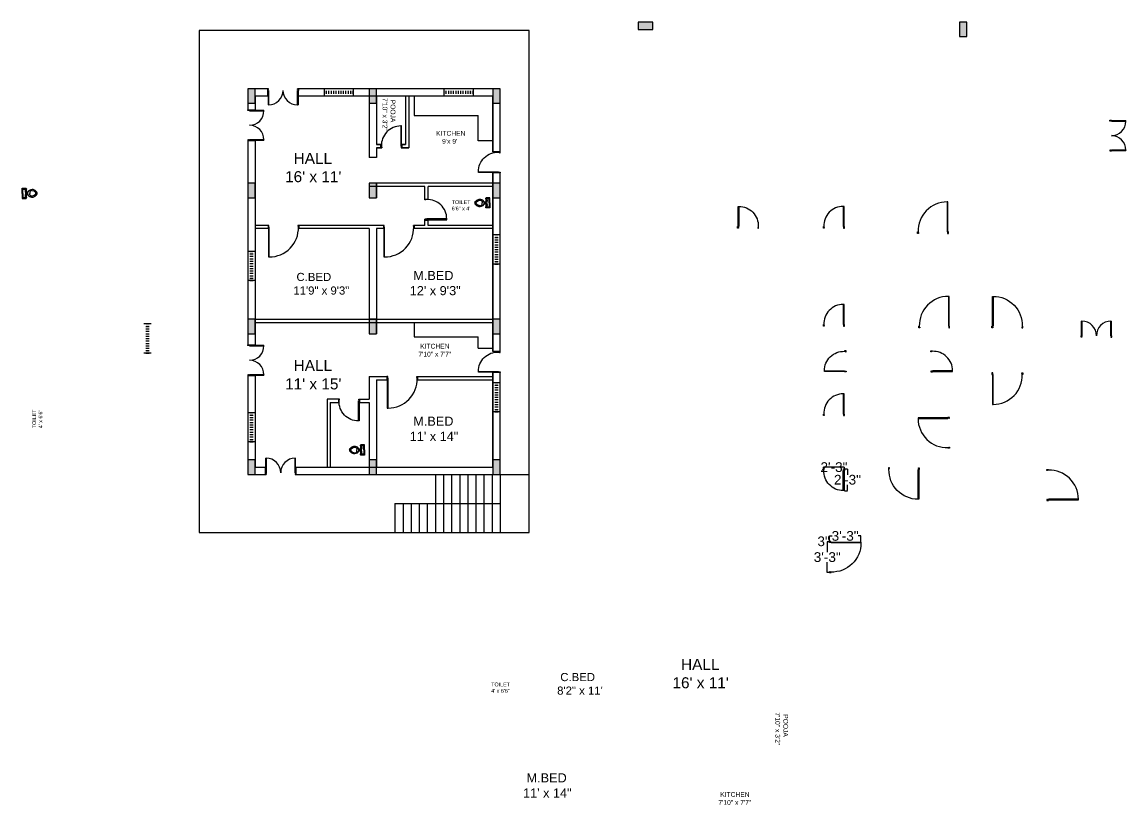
# Model space of a CAD drawing. Header units: inches. Extents: x -7493 to 22571, y -4428 to 5732.
# Drawn here: x -779 to 586, y -664 to 304 of the extents above; entities that cross this region are included whole.
import ezdxf

# ---------------------------------------------------------------- set-up
doc = ezdxf.new("R2010")
doc.units = ezdxf.units.IN
doc.header["$MEASUREMENT"] = 0
doc.styles.get("Standard").update_dxf_attribs({"font": 'arial.ttf'})
doc.dimstyles.get("Standard").update_dxf_attribs({"dimtxt": 12, "dimasz": 0.18, "dimexe": 0, "dimexo": 0.0625, "dimgap": 0.09, "dimtad": 0, "dimtih": 1, "dimtoh": 1, "dimdec": 0, "dimrnd": 3, "dimzin": 3, "dimdsep": 46, "dimlunit": 3, "dimtxsty": 'Standard', "dimcen": 0.09, "dimclrd": 4, "dimclrt": 1, "dimadec": 0, "dimazin": 0, "dimtfac": 1, "dimtdec": 0, "dimtofl": 0, "dimtmove": 0, "dimatfit": 3, "dimfxl": 1, "dimtolj": 1, "dimtzin": 0, "dimarcsym": 0})

# ---------------------------------------------------------------- blocks, each defined once
blk = doc.blocks.new('column')
at = {"true_color": 0x991b1e}
h = blk.add_hatch(color=244, dxfattribs=at)
h.dxf.hatch_style = 1
h.paths.add_polyline_path([(133, 336.4), (124, 336.4), (124, 318.4), (133, 318.4)])
blk.add_lwpolyline([(133, 318.4), (133, 336.4), (124, 336.4), (124, 318.4)], close=True)
blk = doc.blocks.new('2')
at = {"color": 4}
for p, q in [((5142.7, -693.2), (5124.7, -693.2)), ((5124.7, -693.7), (5124.7, -693.2)), ((5142.7, -693.7), (5124.7, -693.7)), ((5144.7, -692.7), (5142.7, -692.7)), ((5142.7, -692.7), (5142.7, -693.2)), ((5142.7, -693.2), (5143.7, -693.2)), ((5143.7, -693.2), (5143.7, -693.7)), ((5143.7, -693.7), (5144.7, -693.7)), ((5144.7, -693.7), (5144.7, -692.7)), ((5142.7, -729.6), (5124.7, -729.6)), ((5124.7, -729.6), (5124.7, -730.2)), ((5142.7, -730.2), (5124.7, -730.2)), ((5142.7, -730.7), (5142.7, -730.2)), ((5142.7, -730.2), (5143.7, -730.2)), ((5142.7, -730.2), (5143.2, -730.2)), ((5144.7, -730.7), (5142.7, -730.7)), ((5143.7, -730.2), (5143.7, -729.7)), ((5143.7, -729.7), (5144.7, -729.7)), ((5144.7, -729.7), (5144.7, -730.7))]:
    blk.add_line(p, q, dxfattribs=at)
for points in [[(5124.7, -693.7), (5142.7, -693.7), (5142.7, -693.2), (5124.7, -693.2)], [(5124.7, -729.6), (5142.7, -729.6), (5142.7, -730.2), (5124.7, -730.2)]]:
    blk.add_lwpolyline(points, dxfattribs=at)
for centre, start, end in [((5142.7, -693.7), 180, 270), ((5142.7, -729.6), 90, 180)]:
    blk.add_arc(centre, 18, start, end, dxfattribs=at)
blk = doc.blocks.new('4')
at = {"color": 4}
for p, q in [((5454.5, -549.1), (5454.5, -547.1)), ((5454.5, -547.1), (5455, -547.1)), ((5455.5, -549.1), (5454.5, -549.1)), ((5455, -547.1), (5455, -548.1)), ((5455, -548.1), (5455.5, -548.1)), ((5455.5, -548.1), (5455.5, -549.1)), ((5480, -548.1), (5479.5, -548.1)), ((5479.5, -548.1), (5479.5, -549.1)), ((5479.5, -549.1), (5480.5, -549.1)), ((5480.5, -547.1), (5480, -547.1)), ((5480, -547.1), (5480, -548.1)), ((5480.5, -549.1), (5480.5, -547.1))]:
    blk.add_line(p, q, dxfattribs=at)
blk.add_lwpolyline([(5480, -547.1), (5480, -522.1), (5479, -522.1), (5479, -547.1)], close=True, dxfattribs=at)
blk.add_arc((5479, -546.1), 24, 89.9502, 182.388, dxfattribs=at)
blk = doc.blocks.new('new block')
at = {"color": 4}
for p, q in [((5074.4, -488.4), (5072.4, -488.4)), ((5072.4, -488.4), (5072.4, -488.9)), ((5072.4, -488.9), (5073.4, -488.9)), ((5073.4, -488.9), (5073.4, -489.4)), ((5073.4, -489.4), (5074.4, -489.4)), ((5074.4, -489.4), (5074.4, -488.4)), ((5072.4, -526.4), (5072.4, -525.9)), ((5072.4, -525.9), (5073.4, -525.9)), ((5074.4, -526.4), (5072.4, -526.4)), ((5073.4, -525.9), (5073.4, -525.4)), ((5073.4, -525.4), (5074.4, -525.4)), ((5074.4, -525.4), (5074.4, -526.4))]:
    blk.add_line(p, q, dxfattribs=at)
blk.add_lwpolyline([(5072.4, -488.9), (5035.4, -488.9), (5035.4, -489.9), (5072.4, -489.9)], close=True, dxfattribs=at)
blk.add_arc((5071.4, -489.9), 36, 179.9779, 271.5918, dxfattribs=at)
blk = doc.blocks.new('A$C73EC25F1')
for p, q in [((0.25, 0.739), (0, 0.739)), ((0, 0.739), (0.001, 0.549)), ((0.001, 0.549), (0.027, 0.52)), ((0.014, 0.742), (0.014, 0.559)), ((0.014, 0.559), (0.015, 0.552)), ((0.015, 0.552), (0.019, 0.546)), ((0.102, 0.557), (0.031, 0.533)), ((0.25, 0.702), (0.048, 0.702)), ((0.048, 0.702), (0.048, 0.594)), ((0.048, 0.594), (0.065, 0.586)), ((0.073, 0.588), (0.065, 0.586)), ((0.163, 0.596), (0.073, 0.588)), ((0.178, 0.556), (0.102, 0.557)), ((0.25, 0.575), (0.163, 0.596)), ((0.249, 0.532), (0.178, 0.556)), ((0.25, 0.739), (0.5, 0.739)), ((0.25, 0.702), (0.453, 0.702)), ((0.258, 0.578), (0.25, 0.575)), ((0.322, 0.556), (0.251, 0.532)), ((0.346, 0.597), (0.258, 0.578)), ((0.398, 0.557), (0.322, 0.556)), ((0.436, 0.586), (0.346, 0.597)), ((0.47, 0.533), (0.398, 0.557)), ((0.453, 0.594), (0.436, 0.586)), ((0.453, 0.702), (0.453, 0.594)), ((0.5, 0.549), (0.473, 0.52)), ((0.482, 0.546), (0.486, 0.552)), ((0.486, 0.552), (0.487, 0.559)), ((0.487, 0.742), (0.487, 0.559)), ((0.487, 0.559), (0.487, 0.559)), ((0.5, 0.739), (0.5, 0.549)), ((0.019, 0.546), (0.031, 0.533)), ((0.019, 0.546), (0.019, 0.546)), ((0.03, 0.521), (0.027, 0.52)), ((0.102, 0.545), (0.03, 0.521)), ((0.179, 0.544), (0.102, 0.545)), ((0.11, 0.396), (0.192, 0.454)), ((0.113, 0.288), (0.148, 0.335)), ((0.117, 0.237), (0.113, 0.288)), ((0.148, 0.15), (0.117, 0.237)), ((0.148, 0.335), (0.182, 0.354)), ((0.192, 0.082), (0.148, 0.15)), ((0.25, 0.519), (0.179, 0.544)), ((0.182, 0.354), (0.237, 0.361)), ((0.198, 0.506), (0.19, 0.474)), ((0.19, 0.474), (0.192, 0.454)), ((0.192, 0.454), (0.309, 0.454)), ((0.203, 0.075), (0.192, 0.082)), ((0.216, 0.533), (0.198, 0.506)), ((0.204, 0.491), (0.202, 0.488)), ((0.202, 0.488), (0.202, 0.485)), ((0.202, 0.485), (0.204, 0.482)), ((0.203, 0.075), (0.224, 0.063)), ((0.206, 0.494), (0.204, 0.491)), ((0.204, 0.482), (0.206, 0.48)), ((0.209, 0.496), (0.206, 0.494)), ((0.206, 0.48), (0.209, 0.478)), ((0.212, 0.496), (0.209, 0.496)), ((0.209, 0.478), (0.212, 0.478)), ((0.25, 0.496), (0.212, 0.496)), ((0.212, 0.478), (0.25, 0.478)), ((0.224, 0.063), (0.247, 0.058)), ((0.226, 0.454), (0.226, 0.478)), ((0.237, 0.361), (0.25, 0.361)), ((0.247, 0.058), (0.271, 0.061)), ((0.253, 0.52), (0.25, 0.519)), ((0.25, 0.496), (0.288, 0.496)), ((0.288, 0.478), (0.25, 0.478)), ((0.264, 0.361), (0.25, 0.361)), ((0.325, 0.544), (0.253, 0.52)), ((0.319, 0.354), (0.264, 0.361)), ((0.271, 0.061), (0.292, 0.071)), ((0.275, 0.454), (0.275, 0.478)), ((0.298, 0.516), (0.285, 0.533)), ((0.292, 0.496), (0.288, 0.496)), ((0.288, 0.478), (0.292, 0.478)), ((0.295, 0.494), (0.292, 0.496)), ((0.292, 0.478), (0.295, 0.48)), ((0.292, 0.071), (0.299, 0.076)), ((0.297, 0.491), (0.295, 0.494)), ((0.295, 0.48), (0.297, 0.482)), ((0.298, 0.488), (0.297, 0.491)), ((0.297, 0.482), (0.298, 0.485)), ((0.309, 0.486), (0.298, 0.516)), ((0.298, 0.485), (0.298, 0.488)), ((0.299, 0.076), (0.309, 0.082)), ((0.309, 0.454), (0.309, 0.486)), ((0.309, 0.454), (0.391, 0.396)), ((0.309, 0.082), (0.353, 0.15)), ((0.353, 0.335), (0.319, 0.354)), ((0.401, 0.544), (0.325, 0.544)), ((0.388, 0.288), (0.353, 0.335)), ((0.353, 0.15), (0.384, 0.237)), ((0.384, 0.237), (0.388, 0.288)), ((0.473, 0.52), (0.401, 0.544)), ((0.482, 0.546), (0.47, 0.533))]:
    blk.add_line(p, q)
for centre, radius, start, end in [((0.211, 0.203), 0.154, 166.557, 173.0452), ((0.103, 0.217), 0.0446, 174.3642, 199.9942), ((2.434, -0.342), 2.442, 164.6178, 166.2484), ((0.683, 0.443), 0.667, 201.1305, 207.7446), ((0.764, 0.115), 0.711, 161.1022, 164.4404), ((1.21, -0.042), 1.184, 158.3153, 160.9044), ((0.477, 0.338), 0.436, 208.1436, 219.081), ((0.336, 0.224), 0.255, 219.2937, 233.7294), ((0.222, 0.067), 0.061, 233.2861, 254.7689), ((0.273, 0.24), 0.241, 253.7934, 264.6213), ((0.228, 0.24), 0.241, 275.3787, 286.2066), ((0.279, 0.067), 0.061, 285.2311, 306.7139), ((0.164, 0.224), 0.255, 306.2706, 320.7063), ((0.023, 0.338), 0.436, 320.919, 331.8564), ((-0.71, -0.042), 1.184, 19.0956, 21.6847), ((-0.182, 0.443), 0.667, 332.2554, 338.8695), ((-0.263, 0.115), 0.711, 15.5596, 18.8978), ((-1.933, -0.342), 2.442, 13.7516, 15.3822), ((0.29, 0.203), 0.154, 6.9548, 13.443), ((0.398, 0.217), 0.0446, 340.0058, 5.6358)]:
    blk.add_arc(centre, radius, start, end)
blk = doc.blocks.new('*D62')
at = {"color": 0, "lineweight": -2, "transparency": 16777216}
for p, q in [((218.8, -338.6), (218.8, -331.5)), ((257.8, -338.6), (257.8, -331.5))]:
    blk.add_line(p, q, dxfattribs=at)
at = {"color": 4, "lineweight": -2, "transparency": 16777216}
for p, q in [((219, -331.5), (222.3, -331.5)), ((257.7, -331.5), (254.4, -331.5))]:
    blk.add_line(p, q, dxfattribs=at)
at = {"color": 4, "transparency": 16777216}
for points in [[(219, -331.5), (219, -331.6), (218.8, -331.5)], [(257.7, -331.5), (257.7, -331.6), (257.8, -331.5)]]:
    blk.add_solid(points, dxfattribs=at)
at = {"layer": 'Defpoints', "color": 0, "transparency": 16777216}
for p in [(218.8, -338.7), (257.8, -331.5), (257.8, -338.7)]:
    blk.add_point(p, dxfattribs=at)
at = {"color": 1, "transparency": 16777216, "insert": (238.3, -331.5), "char_height": 12, "attachment_point": 5}
blk.add_mtext('\\A1;3\'-3"', dxfattribs=at)
blk = doc.blocks.new('*D63')
at = {"color": 0, "lineweight": -2, "transparency": 16777216}
for p, q in [((218.8, -338.7), (216.2, -338.7)), ((218.8, -376.7), (216.2, -376.7))]:
    blk.add_line(p, q, dxfattribs=at)
at = {"color": 4, "lineweight": -2, "transparency": 16777216}
for p, q in [((216.2, -338.8), (216.2, -351.4)), ((216.2, -376.5), (216.2, -363.9))]:
    blk.add_line(p, q, dxfattribs=at)
at = {"color": 4, "transparency": 16777216}
for points in [[(216.2, -338.8), (216.2, -338.8), (216.2, -338.7)], [(216.2, -376.5), (216.2, -376.5), (216.2, -376.7)]]:
    blk.add_solid(points, dxfattribs=at)
at = {"layer": 'Defpoints', "color": 0, "transparency": 16777216}
for p in [(218.8, -338.7), (216.2, -376.7), (218.8, -376.7)]:
    blk.add_point(p, dxfattribs=at)
at = {"color": 1, "transparency": 16777216, "insert": (216.2, -357.7), "char_height": 12, "attachment_point": 5}
blk.add_mtext('\\A1;3\'-3"', dxfattribs=at)
blk = doc.blocks.new('*D64')
at = {"color": 4, "lineweight": -2, "transparency": 16777216}
for p, q in [((218.8, -338.2), (218.7, -338.2)), ((220.7, -338.2), (219, -338.2))]:
    blk.add_line(p, q, dxfattribs=at)
at = {"color": 0, "lineweight": -2, "transparency": 16777216}
for p, q in [((218.8, -338.6), (218.8, -338.2)), ((220.8, -338.6), (220.8, -338.2))]:
    blk.add_line(p, q, dxfattribs=at)
at = {"color": 4, "transparency": 16777216}
for points in [[(219, -338.2), (219, -338.2), (218.8, -338.2)], [(220.7, -338.2), (220.7, -338.2), (220.8, -338.2)]]:
    blk.add_solid(points, dxfattribs=at)
at = {"layer": 'Defpoints', "color": 0, "transparency": 16777216}
for p in [(218.8, -338.2), (218.8, -338.7), (220.8, -338.7)]:
    blk.add_point(p, dxfattribs=at)
at = {"color": 1, "transparency": 16777216, "insert": (211.7, -338.2), "char_height": 12, "attachment_point": 5}
blk.add_mtext('\\A1;3"', dxfattribs=at)
blk = doc.blocks.new('*D65')
at = {"color": 0, "lineweight": -2, "transparency": 16777216}
for p, q in [((211.5, -248.4), (211.5, -246.4)), ((237.5, -248.4), (237.5, -246.4))]:
    blk.add_line(p, q, dxfattribs=at)
at = {"color": 4, "lineweight": -2, "transparency": 16777216}
blk.add_line((237.3, -246.4), (211.7, -246.4), dxfattribs=at)
at = {"color": 4, "transparency": 16777216}
for points in [[(211.7, -246.4), (211.7, -246.5), (211.5, -246.4)], [(237.3, -246.4), (237.3, -246.5), (237.5, -246.4)]]:
    blk.add_solid(points, dxfattribs=at)
at = {"layer": 'Defpoints', "color": 0, "transparency": 16777216}
for p in [(211.5, -246.4), (211.5, -248.5), (237.5, -248.5)]:
    blk.add_point(p, dxfattribs=at)
at = {"color": 1, "transparency": 16777216, "insert": (224.5, -246.4), "char_height": 12, "attachment_point": 5}
blk.add_mtext('\\A1;2\'-3"', dxfattribs=at)
blk = doc.blocks.new('*D66')
at = {"color": 0, "lineweight": -2, "transparency": 16777216}
for p, q in [((237.6, -248.5), (241.2, -248.5)), ((237.6, -275.5), (241.2, -275.5))]:
    blk.add_line(p, q, dxfattribs=at)
at = {"color": 4, "lineweight": -2, "transparency": 16777216}
for p, q in [((241.2, -248.7), (241.2, -255.8)), ((241.2, -275.3), (241.2, -268.2))]:
    blk.add_line(p, q, dxfattribs=at)
at = {"color": 4, "transparency": 16777216}
for points in [[(241.2, -248.7), (241.2, -248.7), (241.2, -248.5)], [(241.2, -275.3), (241.2, -275.3), (241.2, -275.5)]]:
    blk.add_solid(points, dxfattribs=at)
at = {"layer": 'Defpoints', "color": 0, "transparency": 16777216}
for p in [(237.5, -248.5), (237.5, -275.5), (241.2, -275.5)]:
    blk.add_point(p, dxfattribs=at)
at = {"color": 1, "transparency": 16777216, "insert": (241.2, -262), "char_height": 12, "attachment_point": 5}
blk.add_mtext('\\A1;2\'-3"', dxfattribs=at)

msp = doc.modelspace()

# ---------------------------------------------------------------- hatches: boundary and pattern name
at = {"true_color": 0x991b1e}
h = msp.add_hatch(color=244, dxfattribs=at)
h.dxf.hatch_style = 1
h.paths.add_polyline_path([(388.9, 304.2), (379.9, 304.2), (379.9, 286.2), (388.9, 286.2)])
h = msp.add_hatch(color=244, dxfattribs=at)
h.dxf.hatch_style = 1
h.paths.add_polyline_path([(-491.3, 221.7), (-500.3, 221.7), (-500.3, 203.7), (-491.3, 203.7)])
h = msp.add_hatch(color=2)
h.dxf.hatch_style = 1
h.paths.add_polyline_path([(-402.9, 219.2), (-405.9, 219.2), (-405.9, 215.2), (-402.9, 215.2)])
h.paths.add_polyline_path([(-369.9, 219.2), (-372.9, 219.2), (-372.9, 215.2), (-369.9, 215.2)])
h = msp.add_hatch(color=244, dxfattribs=at)
h.dxf.hatch_style = 1
h.paths.add_polyline_path([(-341.3, 221.7), (-350.3, 221.7), (-350.3, 203.7), (-341.3, 203.7)])
h = msp.add_hatch(color=2)
h.dxf.hatch_style = 1
h.paths.add_polyline_path([(-254.8, 219.2), (-257.8, 219.2), (-257.8, 215.2), (-254.8, 215.2)])
h.paths.add_polyline_path([(-221.8, 219.2), (-224.8, 219.2), (-224.8, 215.2), (-221.8, 215.2)])
h = msp.add_hatch(color=244, dxfattribs=at)
h.dxf.hatch_style = 1
h.paths.add_polyline_path([(-188.3, 221.7), (-197.3, 221.7), (-197.3, 203.7), (-188.3, 203.7)])
h = msp.add_hatch(color=244, dxfattribs=at)
h.dxf.hatch_style = 1
h.paths.add_polyline_path([(-491.3, 104.7), (-500.3, 104.7), (-500.3, 86.7), (-491.3, 86.7)])
h = msp.add_hatch(color=244, dxfattribs=at)
h.dxf.hatch_style = 1
h.paths.add_polyline_path([(-341.3, 104.7), (-350.3, 104.7), (-350.3, 86.7), (-341.3, 86.7)])
h = msp.add_hatch(color=244, dxfattribs=at)
h.dxf.hatch_style = 1
h.paths.add_polyline_path([(-188.3, 104.7), (-197.3, 104.7), (-197.3, 86.7), (-188.3, 86.7)])
h = msp.add_hatch(color=2)
h.dxf.hatch_style = 1
h.paths.add_polyline_path([(-190.8, 37.8), (-190.8, 40.8), (-194.8, 40.8), (-194.8, 37.8)])
h.paths.add_polyline_path([(-190.8, 4.8), (-190.8, 7.8), (-194.8, 7.8), (-194.8, 4.8)])
h = msp.add_hatch(color=2)
h.dxf.hatch_style = 1
h.paths.add_polyline_path([(-493.8, 17.4), (-493.8, 20.4), (-497.8, 20.4), (-497.8, 17.4)])
h.paths.add_polyline_path([(-493.8, -15.6), (-493.8, -12.6), (-497.8, -12.6), (-497.8, -15.6)])
h = msp.add_hatch(color=244, dxfattribs=at)
h.dxf.hatch_style = 1
h.paths.add_polyline_path([(-491.3, -63.3), (-500.3, -63.3), (-500.3, -81.3), (-491.3, -81.3)])
h = msp.add_hatch(color=244, dxfattribs=at)
h.dxf.hatch_style = 1
h.paths.add_polyline_path([(-341.3, -63.3), (-350.3, -63.3), (-350.3, -81.3), (-341.3, -81.3)])
h = msp.add_hatch(color=244, dxfattribs=at)
h.dxf.hatch_style = 1
h.paths.add_polyline_path([(-188.3, -63.3), (-197.3, -63.3), (-197.3, -81.3), (-188.3, -81.3)])
h = msp.add_hatch(color=2)
h.dxf.hatch_style = 1
h.paths.add_polyline_path([(-622.2, -72.3), (-622.2, -69.3), (-626.2, -69.3), (-626.2, -72.3)])
h.paths.add_polyline_path([(-622.2, -105.3), (-622.2, -102.3), (-626.2, -102.3), (-626.2, -105.3)])
h = msp.add_hatch(color=2)
h.dxf.hatch_style = 1
h.paths.add_polyline_path([(-190.8, -144.9), (-190.8, -141.9), (-194.8, -141.9), (-194.8, -144.9)])
h.paths.add_polyline_path([(-190.8, -177.9), (-190.8, -174.9), (-194.8, -174.9), (-194.8, -177.9)])
h = msp.add_hatch(color=2)
h.dxf.hatch_style = 1
h.paths.add_polyline_path([(-493.8, -182), (-493.8, -179), (-497.8, -179), (-497.8, -182)])
h.paths.add_polyline_path([(-493.8, -215), (-493.8, -212), (-497.8, -212), (-497.8, -215)])
h = msp.add_hatch(color=244, dxfattribs=at)
h.dxf.hatch_style = 1
h.paths.add_polyline_path([(-491.3, -237.3), (-500.3, -237.3), (-500.3, -255.3), (-491.3, -255.3)])
h = msp.add_hatch(color=244, dxfattribs=at)
h.dxf.hatch_style = 1
h.paths.add_polyline_path([(-341.3, -237.3), (-350.3, -237.3), (-350.3, -255.3), (-341.3, -255.3)])
h = msp.add_hatch(color=244, dxfattribs=at)
h.dxf.hatch_style = 1
h.paths.add_polyline_path([(-188.3, -237.3), (-197.3, -237.3), (-197.3, -255.3), (-188.3, -255.3)])

# ---------------------------------------------------------------- linework, layer by layer
for p, q in [((-152.3, 293.7), (-560.3, 293.7)), ((-560.3, 293.7), (-560.3, -327.3)), ((-152.3, -327.3), (-152.3, 293.7)), ((-475.8, 221.7), (-475.8, 212.7)), ((-437.8, 221.7), (-437.8, 212.7)), ((-405.9, 221.7), (-405.9, 212.7)), ((-402.9, 215.2), (-402.9, 219.2)), ((-399.9, 215.2), (-399.9, 219.2)), ((-396.9, 215.2), (-396.9, 219.2)), ((-393.9, 215.2), (-393.9, 219.2)), ((-390.9, 215.2), (-390.9, 219.2)), ((-387.9, 215.2), (-387.9, 219.2)), ((-384.9, 215.2), (-384.9, 219.2)), ((-381.9, 215.2), (-381.9, 219.2)), ((-378.9, 215.2), (-378.9, 219.2)), ((-375.9, 215.2), (-375.9, 219.2)), ((-372.9, 215.2), (-372.9, 219.2)), ((-369.9, 221.7), (-369.9, 212.7)), ((-369.9, 215.2), (-369.9, 219.2)), ((-257.8, 221.7), (-257.8, 212.7)), ((-254.8, 215.2), (-254.8, 219.2)), ((-251.8, 215.2), (-251.8, 219.2)), ((-248.8, 215.2), (-248.8, 219.2)), ((-245.8, 215.2), (-245.8, 219.2)), ((-242.8, 215.2), (-242.8, 219.2)), ((-239.8, 215.2), (-239.8, 219.2)), ((-236.8, 215.2), (-236.8, 219.2)), ((-233.8, 215.2), (-233.8, 219.2)), ((-230.8, 215.2), (-230.8, 219.2)), ((-227.8, 215.2), (-227.8, 219.2)), ((-224.8, 215.2), (-224.8, 219.2)), ((-221.8, 221.7), (-221.8, 212.7)), ((-221.8, 215.2), (-221.8, 219.2)), ((-491.3, 212.7), (-491.3, 195.6)), ((-475.8, 212.7), (-491.3, 212.7)), ((-197.3, 212.7), (-437.8, 212.7)), ((-350.3, 212.7), (-350.3, 136.7)), ((-341.3, 212.7), (-341.3, 152.7)), ((-305.3, 212.7), (-305.3, 152.7)), ((-301.3, 212.7), (-301.3, 148.7)), ((-294.7, 212.7), (-294.7, 188.7)), ((-197.3, 143.6), (-197.3, 212.7)), ((-500.3, 195.6), (-491.3, 195.6)), ((-197.3, 203.7), (-197.3, 143.6)), ((-294.7, 188.7), (-215.3, 188.7)), ((-215.3, 157.4), (-215.3, 188.7)), ((-500.3, 157.6), (-491.3, 157.6)), ((-491.3, 157.6), (-491.3, -95.2)), ((-341.3, 152.7), (-335.6, 152.7)), ((-335.6, 152.7), (-341.3, 152.7)), ((-335.6, 148.7), (-335.6, 152.7)), ((-305.3, 152.7), (-309.6, 152.7)), ((-309.6, 152.7), (-305.3, 152.7)), ((-309.6, 148.7), (-309.6, 152.7)), ((-197.3, 157.4), (-215.3, 157.4)), ((-341.3, 136.7), (-350.3, 136.7)), ((-341.3, 148.7), (-341.3, 136.7)), ((-341.3, 148.7), (-334.6, 148.7)), ((-334.6, 148.7), (-341.3, 148.7)), ((-301.3, 148.7), (-310.6, 148.7)), ((-310.6, 148.7), (-301.3, 148.7)), ((-188.3, 143.6), (-197.3, 143.6)), ((-197.3, 117.6), (-197.3, -103.5)), ((-197.3, -103.5), (-197.3, 117.6)), ((-188.3, 117.6), (-197.3, 117.6)), ((-197.3, 104.7), (-350.3, 104.7)), ((-350.3, 104.7), (-350.3, 86.7)), ((-281.3, 100.7), (-350.3, 100.7)), ((-341.3, 104.7), (-341.3, 86.7)), ((-281.3, 84.2), (-281.3, 100.7)), ((-197.3, 100.7), (-277.3, 100.7)), ((-277.3, 85.2), (-277.3, 100.7)), ((-281.3, 85.2), (-277.3, 85.2)), ((-281.3, 52.7), (-281.3, 60.2)), ((-281.3, 59.2), (-277.3, 59.2)), ((-279.3, 59.2), (-277.3, 59.2)), ((-277.3, 52.7), (-277.3, 59.2)), ((-474.3, 52.7), (-491.3, 52.7)), ((-475.3, 48.7), (-491.3, 48.7)), ((-475.3, 52.7), (-475.3, 48.7)), ((-331.6, 52.7), (-438.3, 52.7)), ((-437.3, 52.7), (-437.3, 48.7)), ((-350.3, 48.7), (-437.3, 48.7)), ((-350.3, 48.7), (-350.3, -81.3)), ((-341.3, 48.7), (-341.3, -81.3)), ((-332.6, 48.7), (-341.3, 48.7)), ((-332.6, 52.7), (-332.6, 48.7)), ((-281.3, 52.7), (-295.6, 52.7)), ((-294.6, 52.7), (-294.6, 48.7)), ((-197.3, 48.7), (-294.6, 48.7)), ((-197.3, 52.7), (-277.3, 52.7)), ((-188.3, 40.8), (-197.3, 40.8)), ((-194.8, 37.8), (-190.8, 37.8)), ((-194.8, 34.8), (-190.8, 34.8)), ((-194.8, 31.8), (-190.8, 31.8)), ((-194.8, 28.8), (-190.8, 28.8)), ((-491.3, 20.4), (-500.3, 20.4)), ((-497.8, 17.4), (-493.8, 17.4)), ((-497.8, 14.4), (-493.8, 14.4)), ((-194.8, 25.8), (-190.8, 25.8)), ((-194.8, 22.8), (-190.8, 22.8)), ((-194.8, 19.8), (-190.8, 19.8)), ((-194.8, 16.8), (-190.8, 16.8)), ((-194.8, 13.8), (-190.8, 13.8)), ((-497.8, 11.4), (-493.8, 11.4)), ((-497.8, 8.4), (-493.8, 8.4)), ((-497.8, 5.4), (-493.8, 5.4)), ((-497.8, 2.4), (-493.8, 2.4)), ((-188.3, 4.8), (-197.3, 4.8)), ((-194.8, 10.8), (-190.8, 10.8)), ((-194.8, 7.8), (-190.8, 7.8)), ((-194.8, 4.8), (-190.8, 4.8)), ((-497.8, -0.6), (-493.8, -0.6)), ((-497.8, -3.6), (-493.8, -3.6)), ((-497.8, -6.6), (-493.8, -6.6)), ((-497.8, -9.6), (-493.8, -9.6)), ((-497.8, -12.6), (-493.8, -12.6)), ((-491.3, -15.6), (-500.3, -15.6)), ((-497.8, -15.6), (-493.8, -15.6)), ((-491.3, -63.3), (-197.3, -63.3)), ((-491.3, -67.3), (-197.3, -67.3)), ((-294.7, -67.3), (-294.7, -85.3)), ((-619.7, -69.3), (-628.7, -69.3)), ((-626.2, -72.3), (-622.2, -72.3)), ((-626.2, -75.3), (-622.2, -75.3)), ((-626.2, -78.3), (-622.2, -78.3)), ((-626.2, -81.3), (-622.2, -81.3)), ((-626.2, -84.3), (-622.2, -84.3)), ((-626.2, -87.3), (-622.2, -87.3)), ((-626.2, -90.3), (-622.2, -90.3)), ((-626.2, -93.3), (-622.2, -93.3)), ((-500.3, -95.2), (-491.3, -95.2)), ((-294.7, -85.3), (-215.3, -85.3)), ((-215.3, -99.1), (-215.3, -85.3)), ((-619.7, -105.3), (-628.7, -105.3)), ((-626.2, -96.3), (-622.2, -96.3)), ((-626.2, -99.3), (-622.2, -99.3)), ((-626.2, -102.3), (-622.2, -102.3)), ((-626.2, -105.3), (-622.2, -105.3)), ((-215.3, -99.1), (-197.3, -99.1)), ((-188.3, -103.5), (-197.3, -103.5)), ((-500.3, -133.2), (-491.3, -133.2)), ((-491.3, -133.2), (-491.3, -246.3)), ((-350.3, -134.3), (-327.3, -134.3)), ((-350.3, -134.3), (-350.3, -162.3)), ((-328.3, -134.3), (-328.3, -138.3)), ((-291.3, -134.3), (-197.3, -134.3)), ((-290.3, -134.3), (-290.3, -138.3)), ((-197.3, -246.3), (-197.3, -129.5)), ((-197.3, -129.5), (-197.3, -255.3)), ((-188.3, -129.5), (-197.3, -129.5)), ((-341.3, -138.3), (-328.3, -138.3)), ((-341.3, -138.3), (-341.3, -246.3)), ((-290.3, -138.3), (-197.3, -138.3)), ((-188.3, -141.9), (-197.3, -141.9)), ((-194.8, -144.9), (-190.8, -144.9)), ((-194.8, -147.9), (-190.8, -147.9)), ((-402.3, -162.3), (-402.3, -246.3)), ((-388, -162.3), (-402.3, -162.3)), ((-363, -162.3), (-350.3, -162.3)), ((-362, -162.3), (-362, -166.3)), ((-194.8, -150.9), (-190.8, -150.9)), ((-194.8, -153.9), (-190.8, -153.9)), ((-194.8, -156.9), (-190.8, -156.9)), ((-194.8, -159.9), (-190.8, -159.9)), ((-194.8, -162.9), (-190.8, -162.9)), ((-398.3, -166.3), (-388, -166.3)), ((-398.3, -166.3), (-398.3, -246.3)), ((-388, -164.3), (-388, -166.3)), ((-362, -166.3), (-350.3, -166.3)), ((-350.3, -166.3), (-350.3, -246.3)), ((-194.8, -165.9), (-190.8, -165.9)), ((-194.8, -168.9), (-190.8, -168.9)), ((-194.8, -171.9), (-190.8, -171.9)), ((-194.8, -174.9), (-190.8, -174.9)), ((-491.3, -179), (-500.3, -179)), ((-497.8, -182), (-493.8, -182)), ((-497.8, -185), (-493.8, -185)), ((-497.8, -188), (-493.8, -188)), ((-497.8, -191), (-493.8, -191)), ((-188.3, -177.9), (-197.3, -177.9)), ((-194.8, -177.9), (-190.8, -177.9)), ((-497.8, -194), (-493.8, -194)), ((-497.8, -197), (-493.8, -197)), ((-497.8, -200), (-493.8, -200)), ((-497.8, -203), (-493.8, -203)), ((-491.3, -215), (-500.3, -215)), ((-497.8, -206), (-493.8, -206)), ((-497.8, -209), (-493.8, -209)), ((-497.8, -212), (-493.8, -212)), ((-497.8, -215), (-493.8, -215)), ((-491.3, -246.3), (-478.5, -246.3)), ((-478.5, -255.3), (-478.5, -246.3)), ((-440.5, -246.3), (-197.3, -246.3)), ((-440.5, -255.3), (-440.5, -246.3)), ((-268.3, -255.3), (-268.3, -327.3)), ((-258.3, -255.3), (-258.3, -327.3)), ((-248.3, -255.3), (-248.3, -327.3)), ((-238.3, -255.3), (-238.3, -327.3)), ((-228.3, -255.3), (-228.3, -327.3)), ((-218.3, -255.3), (-218.3, -327.3)), ((-208.3, -255.3), (-208.3, -327.3)), ((-198.3, -255.3), (-198.3, -327.3)), ((-188.3, -255.3), (-152.3, -255.3)), ((-188.3, -255.3), (-188.3, -327.3)), ((-318.3, -291.3), (-188.3, -291.3)), ((-318.3, -291.3), (-318.3, -327.3)), ((-308.3, -291.3), (-308.3, -327.3)), ((-298.3, -291.3), (-298.3, -327.3)), ((-288.3, -291.3), (-288.3, -327.3)), ((-278.3, -291.3), (-278.3, -327.3)), ((-560.3, -327.3), (-152.3, -327.3))]:
    msp.add_line(p, q)
for points in [[(388.9, 286.2), (388.9, 304.2), (379.9, 304.2), (379.9, 286.2)], [(-491.3, 203.7), (-491.3, 221.7), (-500.3, 221.7), (-500.3, 203.7)], [(-341.3, 203.7), (-341.3, 221.7), (-350.3, 221.7), (-350.3, 203.7)], [(-188.3, 203.7), (-188.3, 221.7), (-197.3, 221.7), (-197.3, 203.7)], [(-491.3, 86.7), (-491.3, 104.7), (-500.3, 104.7), (-500.3, 86.7)], [(-341.3, 86.7), (-341.3, 104.7), (-350.3, 104.7), (-350.3, 86.7)], [(-188.3, 86.7), (-188.3, 104.7), (-197.3, 104.7), (-197.3, 86.7)], [(-491.3, -81.3), (-491.3, -63.3), (-500.3, -63.3), (-500.3, -81.3)], [(-341.3, -81.3), (-341.3, -63.3), (-350.3, -63.3), (-350.3, -81.3)], [(-188.3, -81.3), (-188.3, -63.3), (-197.3, -63.3), (-197.3, -81.3)], [(-491.3, -255.3), (-491.3, -237.3), (-500.3, -237.3), (-500.3, -255.3)], [(-341.3, -255.3), (-341.3, -237.3), (-350.3, -237.3), (-350.3, -255.3)], [(-188.3, -255.3), (-188.3, -237.3), (-197.3, -237.3), (-197.3, -255.3)]]:
    msp.add_lwpolyline(points, close=True)
for points in [[(-474.8, 221.7), (-500.3, 221.7), (-500.3, 194.6)], [(-188.3, 142.6), (-188.3, 221.7), (-438.8, 221.7)], [(-500.3, 158.6), (-500.3, -96.2)], [(-188.3, -104.5), (-188.3, 118.6)], [(-500.3, -132.2), (-500.3, -255.3), (-477.5, -255.3)], [(-441.5, -255.3), (-188.3, -255.3), (-188.3, -128.5)]]:
    msp.add_lwpolyline(points)

# ---------------------------------------------------------------- block references
for name, p, rotation in [('column', (-335.8, 428.1), 270), ('2', (-1168.4, -4923), 90), ('2', (4644.4, -535.1), 180), ('2', (5710.2, -548), 180), ('4', (267.8, 5539.7), 270.0000000000002), ('2', (1260.7, 5058.9), 270), ('2', (4644.4, -825.8), 180), ('4', (893.3, 5351.9), 270.0000000000002), ('2', (252.1, 4889.4), 270)]:
    msp.add_blockref(name, p, dxfattribs=dict(rotation=rotation))
for p in [(-5790.1, 697.7), (-5243, 598.3), (-5243, 477), (-5243, 366.4)]:
    msp.add_blockref('4', p)
at = {"xscale": -1}
for p, rotation in [((-737.3, 5598.1), 89.99999999999977), ((-737.3, 5351), 89.99999999999977), ((-309.5, 5351.9), 89.99999999999977), ((-5842.5, -711.4), 180), ((-5243, -797.5), 180)]:
    msp.add_blockref('4', p, dxfattribs=dict(at, rotation=rotation))
at = {"color": 7, "yscale": 25, "zscale": 25}
for p, xscale, rotation in [((-760.8, 86), 25, 89.99999999999999), ((-219.4, 74.2), -25, 270), ((-374.4, -231.4), -25, 270)]:
    msp.add_blockref('A$C73EC25F1', p, dxfattribs=dict(at, xscale=xscale, rotation=rotation))
at = {"xscale": -1}
msp.add_blockref('4', (5585.9, 598.3), dxfattribs=at)
at = {"color": 4}
for p, rotation in [((854.4, 5117.1), 270), ((-963.6, -5021.8), 90.00000000000001), ((-821, -5021.8), 90.00000000000001), ((855.9, 5000.3), 270), ((-816.7, -5208.8), 90.00000000000001), ((-68.5, -5204.1), 90.00000000000001), ((5562.1, -775.9), 180)]:
    msp.add_blockref('new block', p, dxfattribs=dict(at, rotation=rotation))
at = {"color": 4, "xscale": -1}
for p, rotation in [((-68.5, 5000.3), 90), ((818.4, -5321.5), 270)]:
    msp.add_blockref('new block', p, dxfattribs=dict(at, rotation=rotation))
at = {"color": 4}
msp.add_blockref('new block', (-4706.9, 303.6), dxfattribs=at)
at = {"color": 4, "xscale": -1}
msp.add_blockref('new block', (5293.3, 149.7), dxfattribs=at)

# ---------------------------------------------------------------- texts
at = {"attachment_point": 1}
for s, width, insert, char_height, rotation in [('  POOJA\\P 7\'10" x 3\'2"', 48.655, (-317.8, 212.7), 5.916, 270), ('   TOILET\\P   4\' x 6\'6"', 36.584, (-766.9, -203.7), 4.733, 90), ('  POOJA\\P 7\'10" x 3\'2"', 48.655, (167.8, -547.4), 5.916, 270)]:
    msp.add_mtext_dynamic_manual_height_columns(s, width=width, gutter_width=1.85, heights=[0], dxfattribs=dict(at, insert=insert, char_height=char_height, rotation=rotation))
for s, width, insert, char_height in [("\\pi4.23326;  KITCHEN\\P\\pi13.98482; 9'x 9'", 48.655, (-276.3, 169.5), 5.916), ("      HALL\\P    16' x 11'", 188.353, (-475.3, 142.4), 13.607), ('   TOILET\\P   6\'6" x 4\'', 36.584, (-253.6, 83.8), 4.733), ('      C.BED\\P     11\'9" x 9\'3"', 90.236, (-463.5, -6.1), 10.057), ('   M.BED\\P  12\' x 9\'3"', 72.496, (-308.8, -3.7), 11.24), ('  KITCHEN\\P 7\'10" x 7\'7"', 48.655, (-291.7, -93.8), 5.916), ("      HALL\\P    11' x 15'", 188.353, (-475.3, -113.9), 13.607), ('   M.BED\\P  11\' x 14"', 72.496, (-308.8, -183.9), 11.24), ("      HALL\\P    16' x 11'", 188.353, (3.7, -483.6), 13.607), ('      C.BED\\P     8\'2" x 11\'', 83.911, (-137.3, -501), 10.057), ('   TOILET\\P   4\' x 6\'6"', 36.584, (-204.8, -512.8), 4.733), ('   M.BED\\P  11\' x 14"', 72.496, (-168.7, -625.1), 11.24), ('  KITCHEN\\P 7\'10" x 7\'7"', 48.655, (79.3, -648.3), 5.916)]:
    msp.add_mtext_dynamic_manual_height_columns(s, width=width, gutter_width=1.85, heights=[0], dxfattribs=dict(at, insert=insert, char_height=char_height))

# ---------------------------------------------------------------- dimensions: what is measured, and where the dimension line sits
dim = msp.add_linear_dim(base=(211.5, -246.4), p1=(237.5, -248.5), p2=(211.5, -248.5), angle=180, dimstyle='Standard')
dim.commit()
dim.dimension.update_dxf_attribs({"geometry": '*D65', "text_midpoint": (224.5, -246.4), "dimtype": 161})
for p1, p2, distance, picture, middle in [((237.5, -248.5), (237.5, -275.5), 3.7, '*D66', (241.2, -262)), ((218.8, -338.7), (257.8, -338.7), 7.1, '*D62', (238.3, -331.5)), ((218.8, -338.7), (218.8, -376.7), -2.7, '*D63', (216.2, -357.7)), ((220.8, -338.7), (218.8, -338.7), -0.4, '*D64', (211.7, -338.2))]:
    dim = msp.add_aligned_dim(p1=p1, p2=p2, distance=distance, dimstyle='Standard')
    dim.commit()
    dim.dimension.update_dxf_attribs({"geometry": picture, "text_midpoint": middle})

doc.saveas('drawing.dxf')
